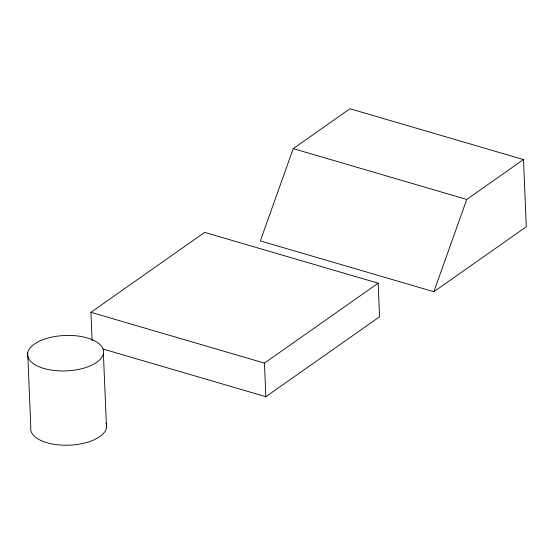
<?xml version="1.0" encoding="UTF-8"?>
<svg xmlns="http://www.w3.org/2000/svg" width="554" height="554" viewBox="0 0 554 554"><rect width="100%" height="100%" fill="white"/><g stroke="black" fill="none" stroke-linecap="round" stroke-linejoin="round"><path stroke-width="0.83" d="M293.239 148.631L260.338 240.921L433.851 291.723L526.3 226.752L523.482 159.559L349.976 108.757L293.239 148.631L466.745 199.433L523.482 159.559M433.851 291.723L466.745 199.433M92.13 340.738L90.939 312.311L204.655 232.396L378.167 283.191L379.573 316.784L265.851 396.706L103.141 349.062M90.939 312.311L264.445 363.105L378.167 283.191M264.445 363.105L265.851 396.706M103.397 353.466A38.011 17.728 -2.4 0 1 43.828 368.458A38.011 17.728 -2.4 0 1 49.424 337.663A38.011 17.728 -2.4 0 1 103.397 353.466L106.507 427.723M27.7 352.926L30.809 427.189A38.011 17.728 -2.4 0 0 70.4 445.125A38.011 17.728 -2.4 0 0 106.056 423.118"/></g></svg>
